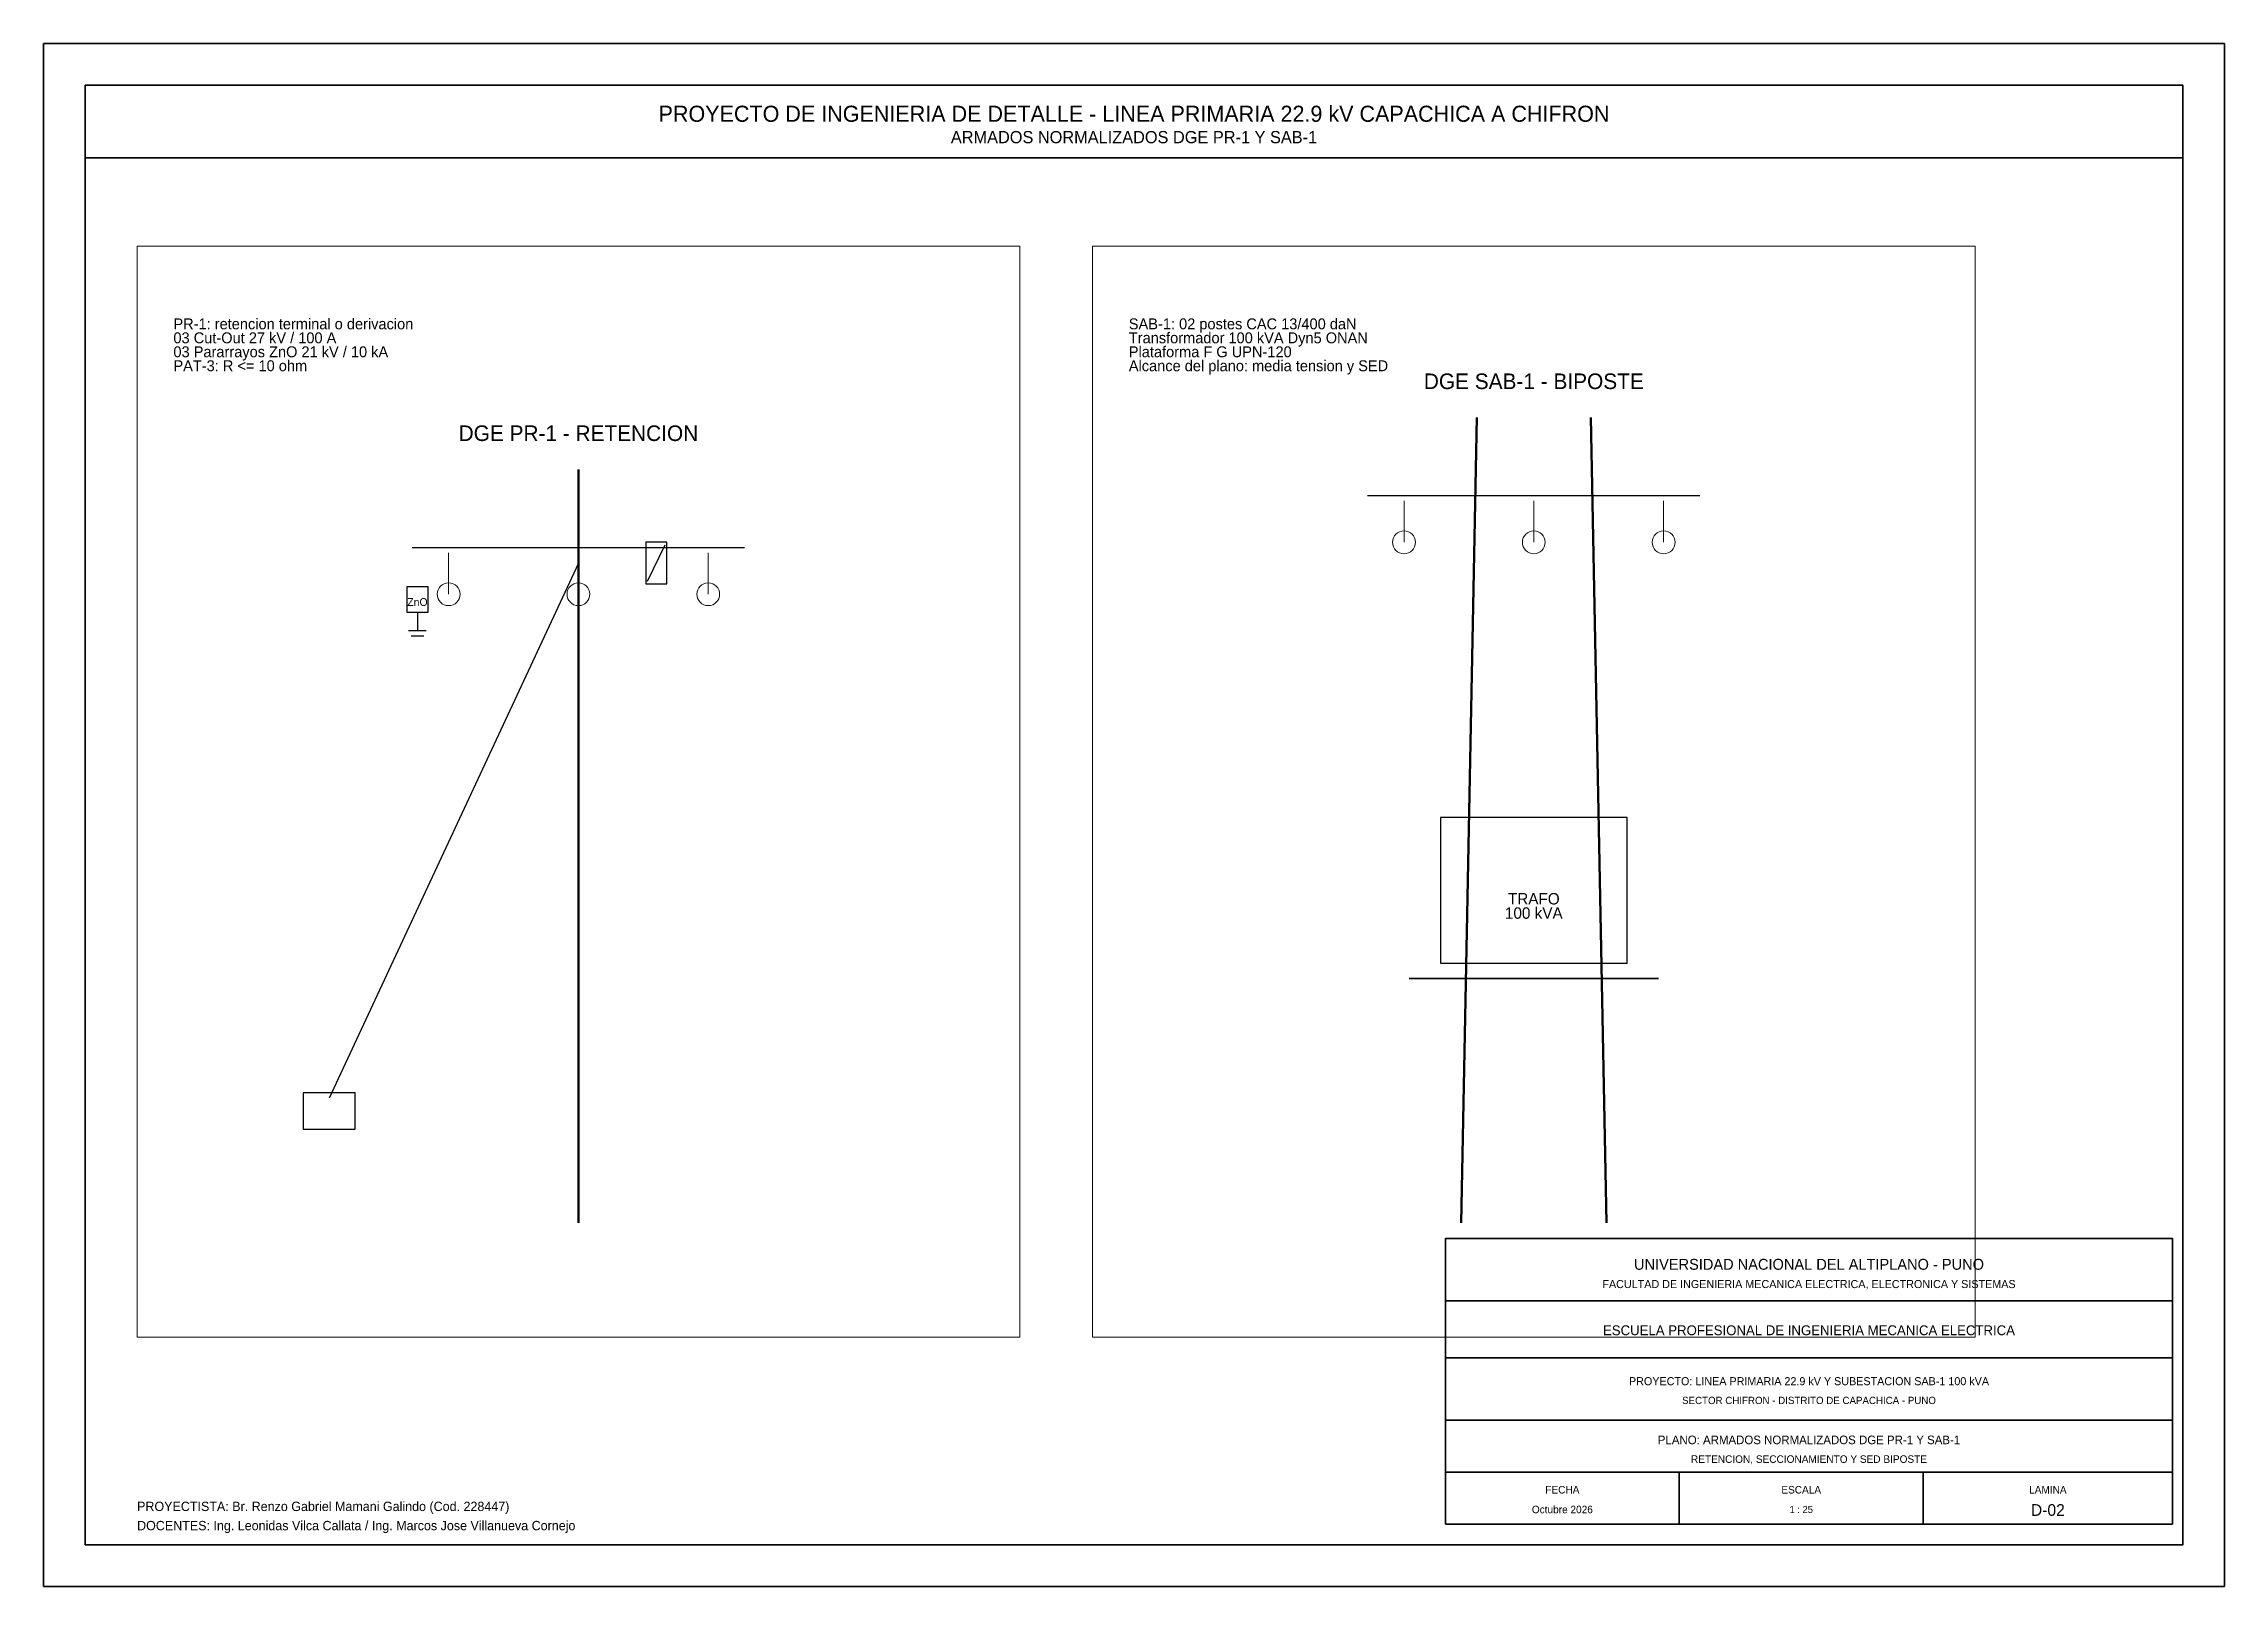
# Model space of a CAD drawing. Header units: millimetres. Extents: x 0 to 420, y 0 to 297.
import ezdxf
from ezdxf.enums import TextEntityAlignment as Align

# ---------------------------------------------------------------- set-up
doc = ezdxf.new("R2010")
doc.units = ezdxf.units.MM
for name, color, linetype, lineweight in [('00_MARCO_ROTULO', 7, 'Continuous', 35), ('03_POSTES_CAC_MT', 4, 'Continuous', 35), ('05_RETENIDAS_R1', 6, 'Continuous', 30), ('06_PAT3_TIERRA', 3, 'Continuous', 30), ('09_TEXTOS', 7, 'Continuous', 18), ('10_TABLAS_LEYENDAS', 7, 'Continuous', 18), ('11_EQUIPOS_MT', 1, 'Continuous', 30), ('12_CONDUCTOR_AAAC', 5, 'Continuous', 30), ('13_AISLADORES', 3, 'Continuous', 18)]:
    doc.layers.add(name, color=color, linetype=linetype, lineweight=lineweight)

# ---------------------------------------------------------------- blocks, each defined once
blk = doc.blocks.new('CUTOUT_27KV')
at = {"layer": '11_EQUIPOS_MT'}
blk.add_line((-1.7, -3.5), (1.7, 3.5), dxfattribs=at)
blk.add_lwpolyline([(-2, -4), (2, -4), (2, 4), (-2, 4), (-2, -4)], dxfattribs=at)
blk = doc.blocks.new('PARARRAYOS_ZNO')
at = {"layer": '06_PAT3_TIERRA'}
for p, q in [((0, -2.5), (0, -6)), ((-1.7, -6), (1.7, -6)), ((-1.2, -7), (1.2, -7))]:
    blk.add_line(p, q, dxfattribs=at)
at = {"layer": '11_EQUIPOS_MT'}
blk.add_lwpolyline([(-2, 2.5), (2, 2.5), (2, -2.5), (-2, -2.5), (-2, 2.5)], dxfattribs=at)
blk.add_text('ZnO', height=1.5, dxfattribs=at).set_placement((0, -0.5), align=Align.MIDDLE_CENTER)

msp = doc.modelspace()

# ---------------------------------------------------------------- linework, layer by layer
at = {"layer": '00_MARCO_ROTULO'}
for p, q in [((270, 55), (410, 55)), ((270, 44), (410, 44)), ((270, 32), (410, 32)), ((270, 22), (410, 22)), ((315, 12), (315, 22)), ((362, 12), (362, 22))]:
    msp.add_line(p, q, dxfattribs=at)
for points in [[(0, 0), (420, 0), (420, 297), (0, 297), (0, 0)], [(8, 8), (412, 8), (412, 289), (8, 289), (8, 8)], [(8, 275), (412, 275), (412, 289), (8, 289), (8, 275)], [(270, 12), (410, 12), (410, 67), (270, 67), (270, 12)]]:
    msp.add_lwpolyline(points, dxfattribs=at)
at = {"layer": '03_POSTES_CAC_MT', "lineweight": 50}
for p, q in [((273, 70), (276, 225)), ((301, 70), (298, 225)), ((103, 70), (103, 215))]:
    msp.add_line(p, q, dxfattribs=at)
at = {"layer": '05_RETENIDAS_R1', "lineweight": 30}
msp.add_line((103, 197), (55, 94), dxfattribs=at)
at = {"layer": '05_RETENIDAS_R1'}
msp.add_lwpolyline([(50, 88), (60, 88), (60, 95), (50, 95), (50, 88)], dxfattribs=at)
at = {"layer": '10_TABLAS_LEYENDAS'}
for points in [[(18, 48), (188, 48), (188, 258), (18, 258), (18, 48)], [(202, 48), (372, 48), (372, 258), (202, 258), (202, 48)]]:
    msp.add_lwpolyline(points, dxfattribs=at)
at = {"layer": '11_EQUIPOS_MT', "lineweight": 35}
msp.add_line((263, 117), (311, 117), dxfattribs=at)
at = {"layer": '11_EQUIPOS_MT'}
msp.add_lwpolyline([(269, 120), (305, 120), (305, 148), (269, 148), (269, 120)], dxfattribs=at)
at = {"layer": '12_CONDUCTOR_AAAC', "lineweight": 30}
for p, q in [((255, 210), (319, 210)), ((71, 200), (135, 200))]:
    msp.add_line(p, q, dxfattribs=at)
at = {"layer": '13_AISLADORES'}
for p, q in [((262, 201), (262, 209)), ((287, 201), (287, 209)), ((312, 201), (312, 209)), ((78, 191), (78, 199)), ((103, 191), (103, 199)), ((128, 191), (128, 199))]:
    msp.add_line(p, q, dxfattribs=at)
for centre in [(262, 201), (287, 201), (312, 201), (78, 191), (103, 191), (128, 191)]:
    msp.add_circle(centre, 2.2, dxfattribs=at)

# ---------------------------------------------------------------- block references
at = {"layer": '11_EQUIPOS_MT'}
for name, p in [('CUTOUT_27KV', (118, 197)), ('PARARRAYOS_ZNO', (72, 190))]:
    msp.add_blockref(name, p, dxfattribs=at)

# ---------------------------------------------------------------- texts
at = {"layer": '09_TEXTOS'}
for s, height, p in [('PROYECTO DE INGENIERIA DE DETALLE - LINEA PRIMARIA 22.9 kV CAPACHICA A CHIFRON', 3.1, (210, 283.5)), ('ARMADOS NORMALIZADOS DGE PR-1 Y SAB-1', 2.35, (210, 279)), ('DGE SAB-1 - BIPOSTE', 3, (287, 232)), ('DGE PR-1 - RETENCION', 3, (103, 222)), ('UNIVERSIDAD NACIONAL DEL ALTIPLANO - PUNO', 2.1, (340, 62)), ('FACULTAD DE INGENIERIA MECANICA ELECTRICA, ELECTRONICA Y SISTEMAS', 1.55, (340, 58.2)), ('ESCUELA PROFESIONAL DE INGENIERIA MECANICA ELECTRICA', 1.9, (340, 49.3)), ('PROYECTO: LINEA PRIMARIA 22.9 kV Y SUBESTACION SAB-1 100 kVA', 1.55, (340, 39.5)), ('SECTOR CHIFRON - DISTRITO DE CAPACHICA - PUNO', 1.4, (340, 35.8)), ('PLANO: ARMADOS NORMALIZADOS DGE PR-1 Y SAB-1', 1.65, (340, 28.2)), ('RETENCION, SECCIONAMIENTO Y SED BIPOSTE', 1.45, (340, 24.5)), ('FECHA', 1.45, (292.5, 18.6)), ('ESCALA', 1.45, (338.5, 18.6)), ('LAMINA', 1.45, (386, 18.6)), ('Octubre 2026', 1.45, (292.5, 14.8)), ('1 : 25', 1.35, (338.5, 14.8)), ('D-02', 2.25, (386, 14.7))]:
    msp.add_text(s, height=height, dxfattribs=at).set_placement(p, align=Align.MIDDLE_CENTER)
for s, height, p in [('PR-1: retencion terminal o derivacion', 2.1, (25, 242)), ('SAB-1: 02 postes CAC 13/400 daN', 2.1, (209, 242)), ('03 Cut-Out 27 kV / 100 A', 2.1, (25, 239.312)), ('Transformador 100 kVA Dyn5 ONAN', 2.1, (209, 239.312)), ('03 Pararrayos ZnO 21 kV / 10 kA', 2.1, (25, 236.624)), ('PAT-3: R <= 10 ohm', 2.1, (25, 233.936)), ('Alcance del plano: media tension y SED', 2.1, (209, 233.936)), ('Plataforma F G UPN-120', 2.1, (209, 236.624)), ('PROYECTISTA: Br. Renzo Gabriel Mamani Galindo (Cod. 228447)', 1.8, (18, 14.5)), ('DOCENTES: Ing. Leonidas Vilca Callata / Ing. Marcos Jose Villanueva Cornejo', 1.8, (18, 10.8))]:
    msp.add_text(s, height=height, dxfattribs=at).set_placement(p)
at = {"layer": '11_EQUIPOS_MT'}
for s, p in [('100 kVA', (287, 129.625)), ('TRAFO', (287, 132.375))]:
    msp.add_text(s, height=2.2, dxfattribs=at).set_placement(p, align=Align.MIDDLE_CENTER)

doc.saveas('drawing.dxf')
